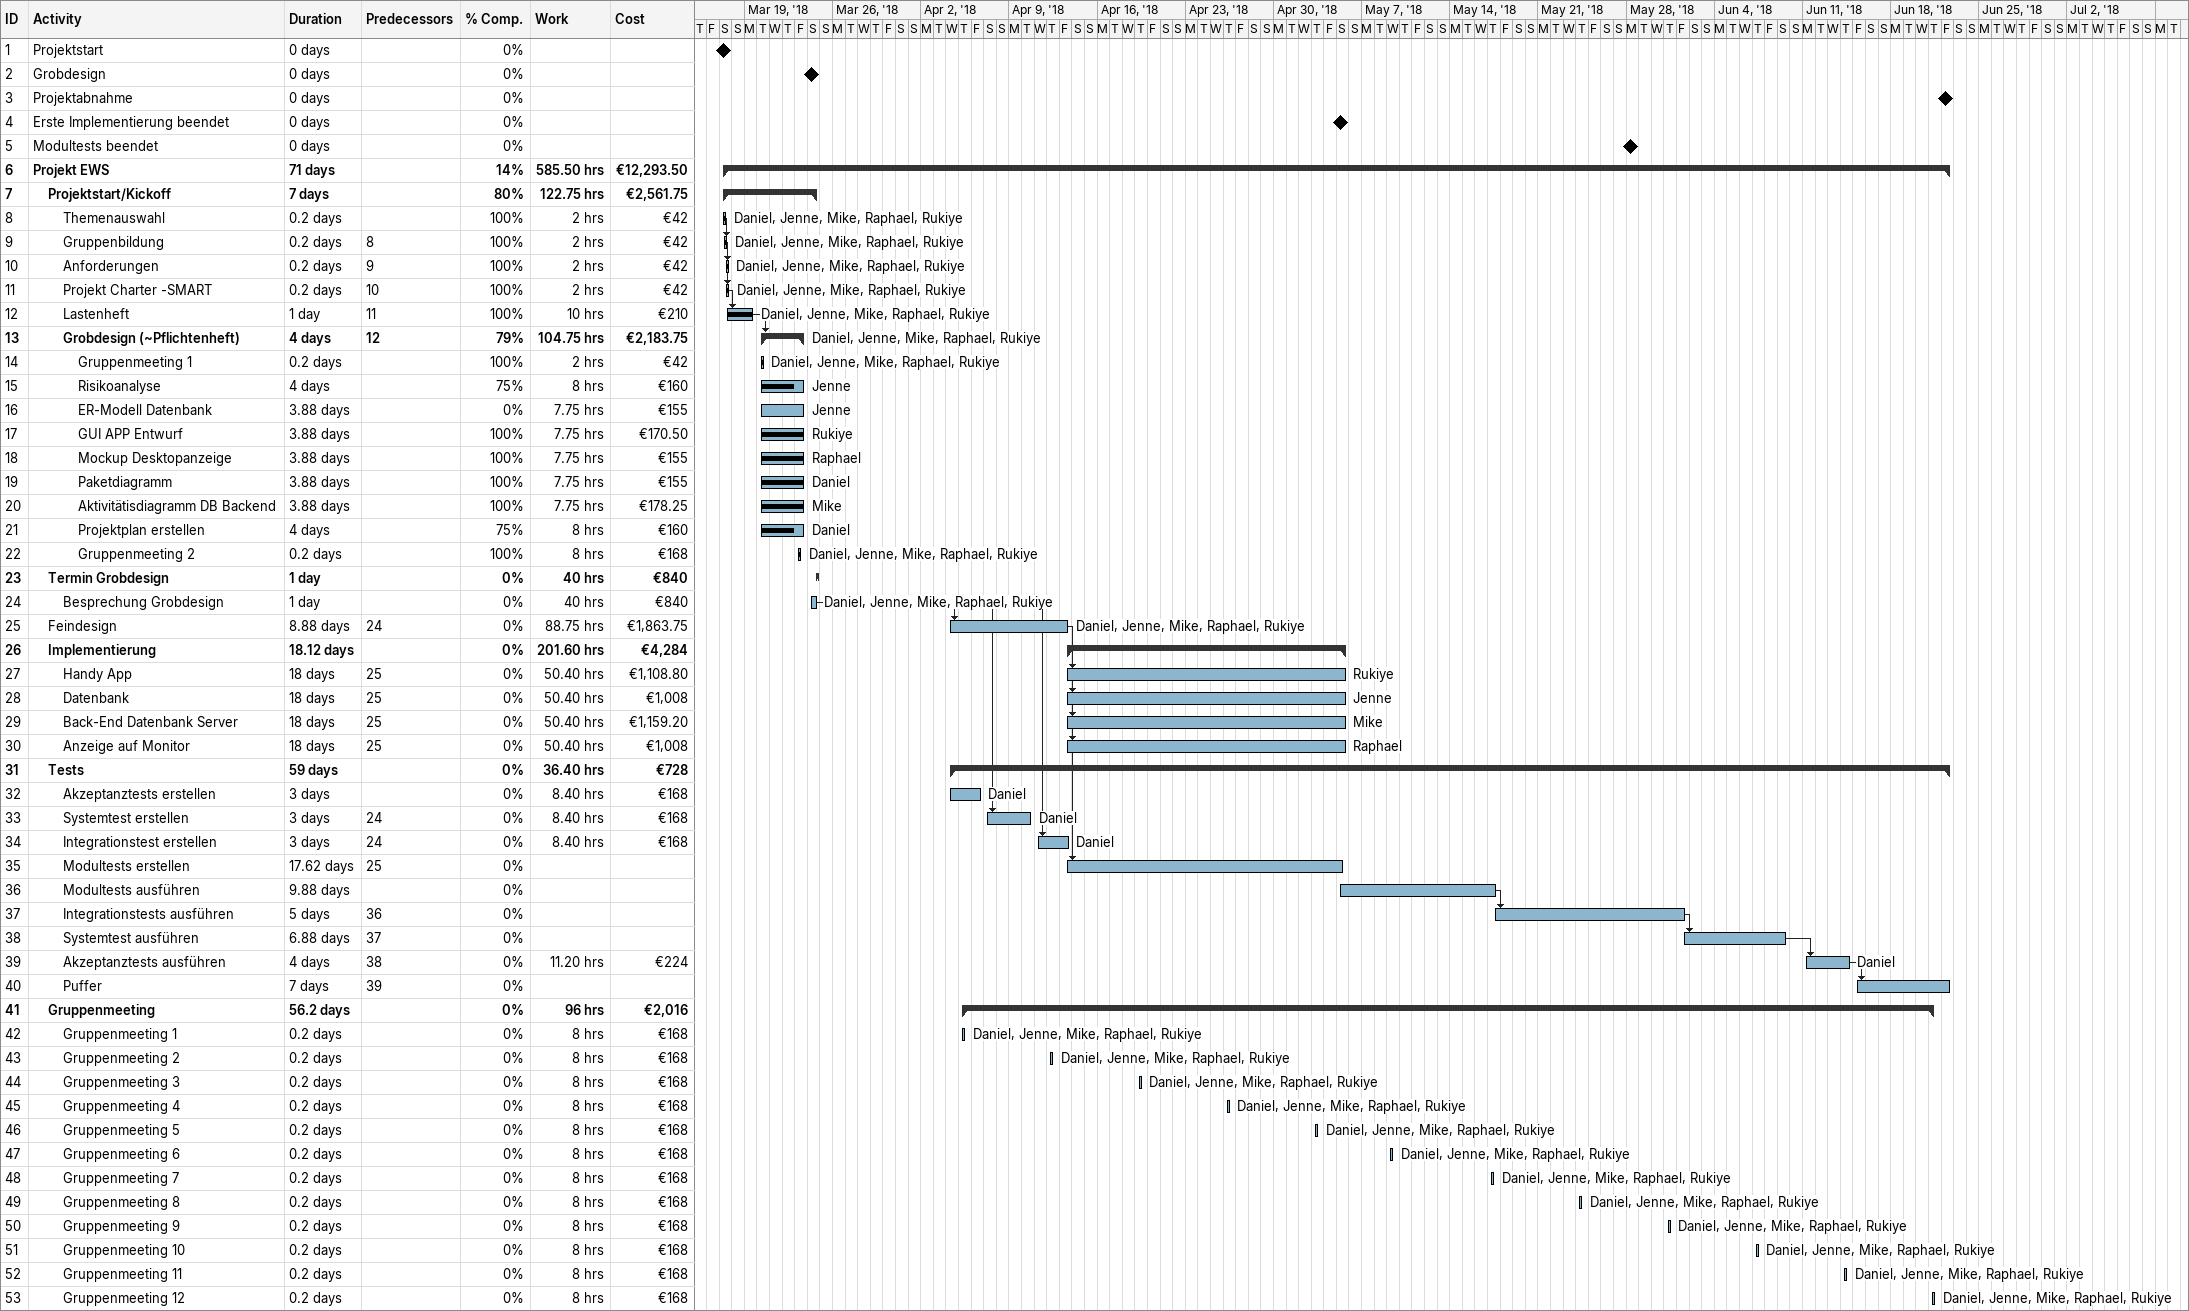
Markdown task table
| ID | Level | Task | Duration | Start | Finish | Predecessors | Resources | % complete | Work (h) | Cost (€) |
|---|---|---|---|---|---|---|---|---|---|---|
| 1 | 1 | Projektstart | 0d | 2018-03-17 | 2018-03-17 |  |  | 0 |  |  |
| 2 | 1 | Grobdesign | 0d | 2018-03-24 | 2018-03-24 |  |  | 0 |  |  |
| 3 | 1 | Projektabnahme | 0d | 2018-06-22 | 2018-06-22 |  |  | 0 |  |  |
| 4 | 1 | Erste Implementierung beendet | 0d | 2018-05-05 | 2018-05-05 |  |  | 0 |  |  |
| 5 | 1 | Modultests beendet | 0d | 2018-05-28 | 2018-05-28 |  |  | 0 |  |  |
| 6 | 1 | **Projekt EWS** | 71d | 2018-03-17 | 2018-06-22 |  |  | 14 | 585.50 | 12293.50 |
| 7 | 2 | **Projektstart/Kickoff** | 7d | 2018-03-17 | 2018-03-24 |  |  | 80 | 122.75 | 2561.75 |
| 8 | 3 | Themenauswahl | 0.2d | 2018-03-17 | 2018-03-17 |  | Daniel, Jenne, Mike, Raphael, Rukiye | 100 | 2 | 42 |
| 9 | 3 | Gruppenbildung | 0.2d | 2018-03-17 | 2018-03-17 | 8 | Daniel, Jenne, Mike, Raphael, Rukiye | 100 | 2 | 42 |
| 10 | 3 | Anforderungen | 0.2d | 2018-03-17 | 2018-03-17 | 9 | Daniel, Jenne, Mike, Raphael, Rukiye | 100 | 2 | 42 |
| 11 | 3 | Projekt Charter -SMART | 0.2d | 2018-03-17 | 2018-03-17 | 10 | Daniel, Jenne, Mike, Raphael, Rukiye | 100 | 2 | 42 |
| 12 | 3 | Lastenheft | 1d | 2018-03-17 | 2018-03-19 | 11 | Daniel, Jenne, Mike, Raphael, Rukiye | 100 | 10 | 210 |
| 13 | 3 | **Grobdesign (~Pflichtenheft)** | 4d | 2018-03-20 | 2018-03-23 | 12 | Daniel, Jenne, Mike, Raphael, Rukiye | 79 | 104.75 | 2183.75 |
| 14 | 4 | Gruppenmeeting 1 | 0.2d | 2018-03-20 | 2018-03-20 |  | Daniel, Jenne, Mike, Raphael, Rukiye | 100 | 2 | 42 |
| 15 | 4 | Risikoanalyse | 4d | 2018-03-20 | 2018-03-23 |  | Jenne | 75 | 8 | 160 |
| 16 | 4 | ER-Modell Datenbank | 3.88d | 2018-03-20 | 2018-03-23 |  | Jenne | 0 | 7.75 | 155 |
| 17 | 4 | GUI APP Entwurf | 3.88d | 2018-03-20 | 2018-03-23 |  | Rukiye | 100 | 7.75 | 170.50 |
| 18 | 4 | Mockup Desktopanzeige | 3.88d | 2018-03-20 | 2018-03-23 |  | Raphael | 100 | 7.75 | 155 |
| 19 | 4 | Paketdiagramm | 3.88d | 2018-03-20 | 2018-03-23 |  | Daniel | 100 | 7.75 | 155 |
| 20 | 4 | Aktivitätisdiagramm DB Backend | 3.88d | 2018-03-20 | 2018-03-23 |  | Mike | 100 | 7.75 | 178.25 |
| 21 | 4 | Projektplan erstellen | 4d | 2018-03-20 | 2018-03-23 |  | Daniel | 75 | 8 | 160 |
| 22 | 4 | Gruppenmeeting 2 | 0.2d | 2018-03-23 | 2018-03-23 |  | Daniel, Jenne, Mike, Raphael, Rukiye | 100 | 8 | 168 |
| 23 | 2 | **Termin Grobdesign** | 1d | 2018-03-24 | 2018-03-24 |  |  | 0 | 40 | 840 |
| 24 | 3 | Besprechung Grobdesign | 1d | 2018-03-24 | 2018-03-24 |  | Daniel, Jenne, Mike, Raphael, Rukiye | 0 | 40 | 840 |
| 25 | 2 | Feindesign | 8.88d | 2018-04-04 | 2018-04-13 | 24 | Daniel, Jenne, Mike, Raphael, Rukiye | 0 | 88.75 | 1863.75 |
| 26 | 2 | **Implementierung** | 18.12d | 2018-04-13 | 2018-05-05 |  |  | 0 | 201.60 | 4284 |
| 27 | 3 | Handy App | 18d | 2018-04-13 | 2018-05-05 | 25 | Rukiye | 0 | 50.40 | 1108.80 |
| 28 | 3 | Datenbank | 18d | 2018-04-13 | 2018-05-05 | 25 | Jenne | 0 | 50.40 | 1008 |
| 29 | 3 | Back-End Datenbank Server | 18d | 2018-04-13 | 2018-05-05 | 25 | Mike | 0 | 50.40 | 1159.20 |
| 30 | 3 | Anzeige auf Monitor | 18d | 2018-04-13 | 2018-05-05 | 25 | Raphael | 0 | 50.40 | 1008 |
| 31 | 2 | **Tests** | 59d | 2018-04-04 | 2018-06-22 |  |  | 0 | 36.40 | 728 |
| 32 | 3 | Akzeptanztests erstellen | 3d | 2018-04-04 | 2018-04-06 |  | Daniel | 0 | 8.40 | 168 |
| 33 | 3 | Systemtest erstellen | 3d | 2018-04-07 | 2018-04-10 | 24 | Daniel | 0 | 8.40 | 168 |
| 34 | 3 | Integrationstest erstellen | 3d | 2018-04-11 | 2018-04-13 | 24 | Daniel | 0 | 8.40 | 168 |
| 35 | 3 | Modultests erstellen | 17.62d | 2018-04-13 | 2018-05-05 | 25 |  | 0 |  |  |
| 36 | 3 | Modultests ausführen | 9.88d | 2018-05-05 | 2018-05-17 |  |  | 0 |  |  |
| 37 | 3 | Integrationstests ausführen | 5d | 2018-05-17 | 2018-06-01 | 36 |  | 0 |  |  |
| 38 | 3 | Systemtest ausführen | 6.88d | 2018-06-01 | 2018-06-09 | 37 |  | 0 |  |  |
| 39 | 3 | Akzeptanztests ausführen | 4d | 2018-06-11 | 2018-06-14 | 38 | Daniel | 0 | 11.20 | 224 |
| 40 | 3 | Puffer | 7d | 2018-06-15 | 2018-06-22 | 39 |  | 0 |  |  |
| 41 | 2 | **Gruppenmeeting** | 56.2d | 2018-04-05 | 2018-06-21 |  |  | 0 | 96 | 2016 |
| 42 | 3 | Gruppenmeeting 1 | 0.2d | 2018-04-05 | 2018-04-05 |  | Daniel, Jenne, Mike, Raphael, Rukiye | 0 | 8 | 168 |
| 43 | 3 | Gruppenmeeting 2 | 0.2d | 2018-04-12 | 2018-04-12 |  | Daniel, Jenne, Mike, Raphael, Rukiye | 0 | 8 | 168 |
| 44 | 3 | Gruppenmeeting 3 | 0.2d | 2018-04-19 | 2018-04-19 |  | Daniel, Jenne, Mike, Raphael, Rukiye | 0 | 8 | 168 |
| 45 | 3 | Gruppenmeeting 4 | 0.2d | 2018-04-26 | 2018-04-26 |  | Daniel, Jenne, Mike, Raphael, Rukiye | 0 | 8 | 168 |
| 46 | 3 | Gruppenmeeting 5 | 0.2d | 2018-05-03 | 2018-05-03 |  | Daniel, Jenne, Mike, Raphael, Rukiye | 0 | 8 | 168 |
| 47 | 3 | Gruppenmeeting 6 | 0.2d | 2018-05-09 | 2018-05-09 |  | Daniel, Jenne, Mike, Raphael, Rukiye | 0 | 8 | 168 |
| 48 | 3 | Gruppenmeeting 7 | 0.2d | 2018-05-17 | 2018-05-17 |  | Daniel, Jenne, Mike, Raphael, Rukiye | 0 | 8 | 168 |
| 49 | 3 | Gruppenmeeting 8 | 0.2d | 2018-05-24 | 2018-05-24 |  | Daniel, Jenne, Mike, Raphael, Rukiye | 0 | 8 | 168 |
| 50 | 3 | Gruppenmeeting 9 | 0.2d | 2018-05-31 | 2018-05-31 |  | Daniel, Jenne, Mike, Raphael, Rukiye | 0 | 8 | 168 |
| 51 | 3 | Gruppenmeeting 10 | 0.2d | 2018-06-07 | 2018-06-07 |  | Daniel, Jenne, Mike, Raphael, Rukiye | 0 | 8 | 168 |
| 52 | 3 | Gruppenmeeting 11 | 0.2d | 2018-06-14 | 2018-06-14 |  | Daniel, Jenne, Mike, Raphael, Rukiye | 0 | 8 | 168 |
| 53 | 3 | Gruppenmeeting 12 | 0.2d | 2018-06-21 | 2018-06-21 |  | Daniel, Jenne, Mike, Raphael, Rukiye | 0 | 8 | 168 |
